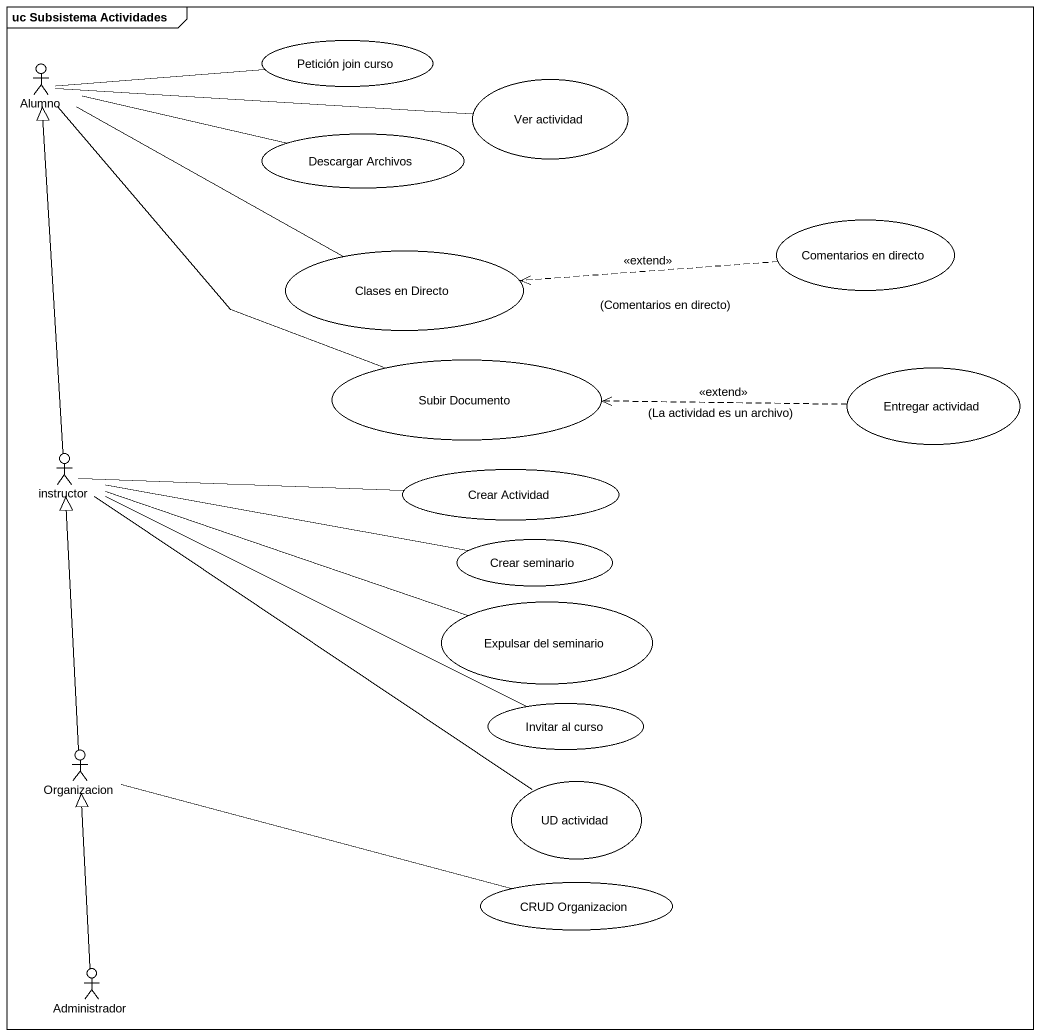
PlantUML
@startuml
mainframe uc Subsistema Actividades
usecase "Petición join curso" as Petición_join_curso
actor Alumno
usecase "Ver actividad" as Ver_actividad
usecase "Descargar Archivos" as Descargar_Archivos
usecase "Comentarios en directo" as Comentarios_en_directo
usecase "Clases en Directo" as Clases_en_Directo
usecase "Subir Documento" as Subir_Documento
usecase "Entregar actividad" as Entregar_actividad
actor instructor
usecase "Crear Actividad" as Crear_Actividad
usecase "Crear seminario" as Crear_seminario
usecase "Expulsar del seminario" as Expulsar_del_seminario
usecase "Invitar al curso" as Invitar_al_curso
actor Organizacion
usecase "UD actividad" as UD_actividad
usecase "CRUD Organizacion" as CRUD_Organizacion
actor Administrador
Alumno -right- Petición_join_curso
Alumno -right- Ver_actividad
Alumno -right- Descargar_Archivos
Alumno -right- Clases_en_Directo
Comentarios_en_directo .left.> Clases_en_Directo : <<extend>>\n(Comentarios en directo)
Subir_Documento -up- Alumno
Entregar_actividad .left.> Subir_Documento : <<extend>>\n(La actividad es un archivo)
instructor -up-|> Alumno
instructor -right- Crear_Actividad
instructor -right- Crear_seminario
instructor -right- Expulsar_del_seminario
Invitar_al_curso -left- instructor
Organizacion -up-|> instructor
Organizacion -right- CRUD_Organizacion
UD_actividad -up- instructor
Administrador -up-|> Organizacion
@enduml
